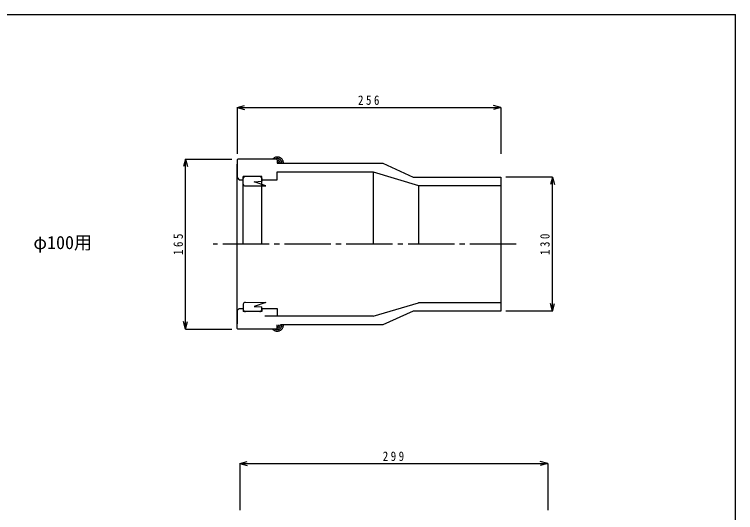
# Model space of a CAD drawing. Units: millimetres on the paper, with parts at other scales. Extents: x -140 to 140, y -97 to 99.
# Drawn here: x 0.1 to 140.1, y 2.4 to 99.1 of the extents above; entities that cross this region are included whole.
import ezdxf
from ezdxf.enums import TextEntityAlignment as Align

# ---------------------------------------------------------------- set-up
doc = ezdxf.new("R2010")
doc.units = ezdxf.units.MM
doc.linetypes.add('CHAIN2', pattern=[12, 9, -1, 1, -1])
doc.linetypes.add('DOUBLE_CHAIN2', pattern=[12.8, 9, -1, 0.6, -0.6, 0.6, -1])
doc.layers.add('0-0_図面枠', color=7, linetype='Continuous')
doc.layers.add('1-1', color=3, linetype='Continuous')
doc.styles.add('ＭＳ ゴシック', font='')
doc.styles.get('ＭＳ ゴシック').set_extended_font_data('MS Gothic')

msp = doc.modelspace()

# ---------------------------------------------------------------- linework, layer by layer
at = {"layer": '0-0_図面枠', "color": 5}
msp.add_line((-139.949, 99.1), (140.051, 99.1), dxfattribs=at)
msp.add_lwpolyline([(-139.949, 99.1), (-139.949, -96.9), (140.051, -96.9), (140.051, 99.1)], dxfattribs=at)
at = {"layer": '1-1', "color": 4}
for p, q in [((43.279, 81.016), (44.728, 81.405)), ((94.479, 81.016), (93.03, 81.405)), ((43.279, 81.016), (94.479, 81.016)), ((43.279, 81.016), (44.728, 80.628)), ((43.279, 81.016), (43.279, 72.016)), ((94.479, 81.016), (93.03, 80.628)), ((94.479, 81.016), (94.479, 72.016)), ((33.279, 71.016), (32.891, 69.568)), ((33.279, 38.016), (33.279, 71.016)), ((33.279, 71.016), (33.667, 69.568)), ((33.279, 71.016), (42.279, 71.016)), ((104.479, 67.516), (95.479, 67.516)), ((104.479, 67.516), (104.091, 66.068)), ((104.479, 41.516), (104.479, 67.516)), ((104.479, 67.516), (104.867, 66.068)), ((104.479, 41.516), (104.091, 42.965)), ((104.479, 41.516), (104.867, 42.965)), ((104.479, 41.516), (95.479, 41.516)), ((33.279, 38.016), (32.891, 39.465)), ((33.279, 38.016), (33.667, 39.465)), ((33.279, 38.016), (42.279, 38.016)), ((43.779, 11.89), (45.228, 12.279)), ((43.779, 11.89), (103.579, 11.89)), ((43.779, 11.89), (45.228, 11.502)), ((43.779, 11.89), (43.779, 2.89)), ((103.579, 11.89), (102.13, 12.279)), ((103.579, 11.89), (102.13, 11.502)), ((103.579, 11.89), (103.579, 2.89))]:
    msp.add_line(p, q, dxfattribs=at)
at = {"layer": '1-1'}
for p, q in [((43.42, 71.016), (43.279, 70.875)), ((43.279, 70.875), (43.279, 67.441)), ((43.279, 67.441), (43.279, 70.004)), ((50.938, 71.016), (43.42, 71.016)), ((51.079, 70.216), (71.579, 70.216)), ((71.579, 70.216), (77.479, 67.516)), ((43.279, 67.441), (43.703, 67.016)), ((43.279, 41.592), (43.279, 67.441)), ((43.279, 67.441), (43.703, 67.016)), ((48.079, 67.616), (44.479, 67.616)), ((48.079, 67.616), (44.479, 67.616)), ((44.479, 67.016), (44.479, 67.616)), ((44.479, 54.516), (44.479, 67.616)), ((44.479, 66.159), (44.479, 67.216)), ((47.679, 67.616), (44.879, 67.616)), ((47.679, 67.616), (44.879, 67.616)), ((47.679, 67.616), (44.879, 67.616)), ((48.079, 54.516), (48.079, 67.616)), ((48.079, 67.216), (48.079, 66.729)), ((51.079, 68.516), (69.679, 68.516)), ((69.679, 68.516), (78.479, 65.916)), ((69.679, 68.516), (69.679, 54.516)), ((43.703, 67.016), (44.479, 67.016)), ((43.703, 67.016), (44.479, 67.016)), ((78.479, 65.916), (94.479, 65.916)), ((78.479, 65.916), (78.479, 54.516)), ((94.479, 65.916), (94.479, 43.116)), ((43.279, 41.592), (43.703, 42.016)), ((43.279, 41.592), (43.703, 42.016)), ((43.703, 42.016), (44.479, 42.016)), ((43.703, 42.016), (44.479, 42.016)), ((44.479, 42.874), (44.479, 41.816)), ((44.479, 42.016), (44.479, 41.416)), ((44.479, 42.016), (44.479, 41.416)), ((48.079, 41.816), (48.079, 42.304)), ((48.079, 42.016), (48.079, 41.416)), ((69.679, 40.516), (78.479, 43.116)), ((94.479, 43.116), (78.479, 43.116)), ((43.279, 41.592), (43.279, 39.029)), ((43.279, 38.158), (43.279, 41.592)), ((48.079, 41.416), (44.479, 41.416)), ((48.079, 41.416), (44.479, 41.416)), ((47.679, 41.416), (44.879, 41.416)), ((47.679, 41.416), (44.879, 41.416)), ((47.679, 41.416), (44.879, 41.416)), ((77.479, 41.516), (71.579, 38.816)), ((94.479, 41.516), (77.479, 41.516)), ((69.679, 40.516), (48.679, 40.516)), ((43.42, 38.016), (43.279, 38.158)), ((50.938, 38.016), (43.42, 38.016)), ((71.579, 38.816), (51.679, 38.816))]:
    msp.add_line(p, q, dxfattribs=at)
at = {"layer": '1-1', "color": 7, "linetype": 'CHAIN2'}
msp.add_line((97.479, 54.516), (38.618, 54.516), dxfattribs=at)
at = {"layer": '1-1'}
for points in [[(50.938, 71.016), (51.079, 70.875), (51.079, 70.216)], [(48.079, 67.016), (51.079, 67.016), (51.079, 68.516)], [(77.479, 67.516), (94.479, 67.516), (94.479, 41.516)], [(44.875, 65.821), (48.884, 65.832), (46.601, 66.618), (48.079, 66.729)], [(44.875, 43.211), (48.884, 43.201), (46.601, 42.415), (48.079, 42.304)], [(48.079, 42.016), (51.079, 42.016), (51.079, 40.516)], [(50.938, 38.016), (51.079, 38.158), (51.079, 38.816)]]:
    msp.add_lwpolyline(points, dxfattribs=at)
at = {"layer": '1-1', "linetype": 'DOUBLE_CHAIN2'}
for centre, radius, start, end in [((51.079, 70.216), 1.2, 0, 138.19003), ((51.079, 70.216), 0.9, 0, 117.2663), ((51.079, 70.216), 0.6, 0, 90), ((51.079, 70.216), 0.3, 0, 90), ((51.079, 38.816), 1.2, 221.80997, 0), ((51.079, 38.816), 0.9, 242.7337, 0), ((51.079, 38.816), 0.6, 270, 0), ((51.079, 38.816), 0.3, 270, 0)]:
    msp.add_arc(centre, radius, start, end, dxfattribs=at)
at = {"layer": '1-1'}
for centre, start, end in [((44.879, 67.216), 90, 180), ((47.679, 67.216), 0, 90), ((44.874, 66.221), 189, 270.14705), ((44.874, 42.811), 89.85295, 171), ((44.879, 41.816), 180, 270), ((47.679, 41.816), 270, 0)]:
    msp.add_arc(centre, 0.4, start, end, dxfattribs=at)

# ---------------------------------------------------------------- texts
at = {"layer": '1-1', "color": 7, "style": 'ＭＳ ゴシック'}
msp.add_text('φ100用', height=2.566, dxfattribs=at).set_placement((3.729, 52.766), align=Align.BOTTOM_LEFT)
at = {"layer": '1-1', "color": 7, "char_height": 1.833, "attachment_point": 7, "style": 'ＭＳ ゴシック'}
for s, insert in [('\\T1.46;\\W0.85;256', (66.754, 81.516)), ('\\T1.46;\\W0.85;299', (71.554, 12.39))]:
    msp.add_mtext(s, dxfattribs=dict(at, insert=insert))
at = {"layer": '1-1', "color": 7, "char_height": 1.833, "attachment_point": 7, "rotation": 90, "style": 'ＭＳ ゴシック'}
for s, insert in [('\\T1.46;\\W0.85;165', (32.779, 52.391)), ('\\T1.46;\\W0.85;130', (103.979, 52.391))]:
    msp.add_mtext(s, dxfattribs=dict(at, insert=insert))

doc.saveas('drawing.dxf')
